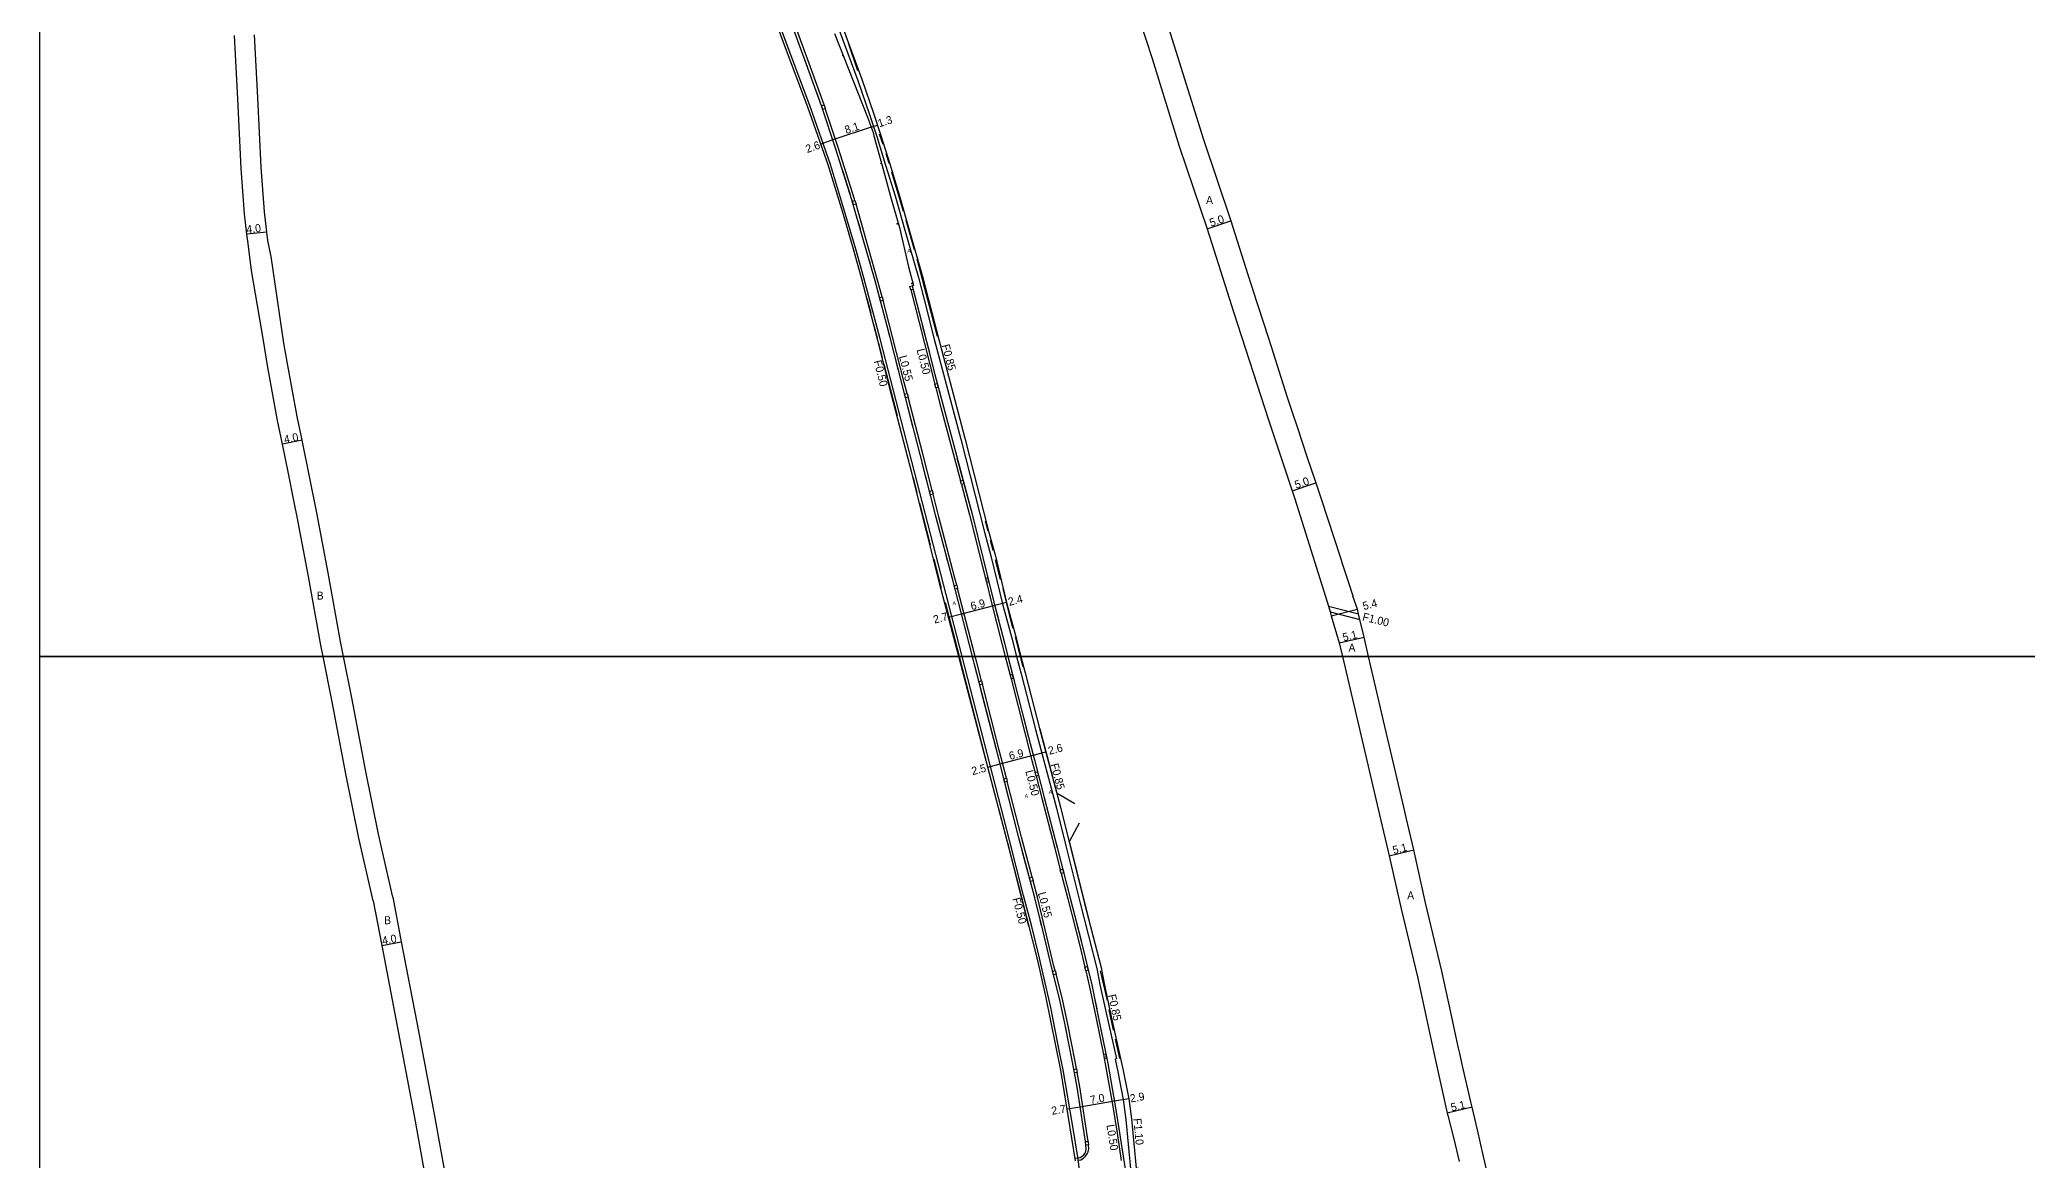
# Model space of a CAD drawing. Header units: metres. Extents: x -12000 to -8000, y -105000 to -102000.
# Drawn here: x -12000 to -11602.6, y -104500.7 to -104276.8 of the extents above; entities that cross this region are included whole.
import ezdxf

# ---------------------------------------------------------------- set-up
doc = ezdxf.new("R2010")
doc.units = ezdxf.units.M
doc.header["$LTSCALE"] = 2.5
for name, color, linetype in [('側溝・桝', 7, 'Continuous'), ('図郭', 7, 'Continuous'), ('幅員', 7, 'Continuous'), ('歩道・分離帯・安全施設', 7, 'Continuous'), ('舗装', 7, 'Continuous'), ('道路', 7, 'Continuous')]:
    doc.layers.add(name, color=color, linetype=linetype)
doc.styles.get("Standard").update_dxf_attribs({"font": ''})
doc.styles.add('YOKO_DECO', font='')
doc.styles.get('Standard').set_extended_font_data('@MS PGothic')
doc.styles.get('YOKO_DECO').set_extended_font_data('MS PGothic')

msp = doc.modelspace()

# ---------------------------------------------------------------- linework, layer by layer
at = {"layer": '側溝・桝'}
for points in [[(-11815.57, -104400), (-11825.07, -104363.12), (-11832, -104336.54), (-11835.2, -104324.33), (-11836.82, -104318.59), (-11838.9, -104311.65), (-11841.93, -104301.7), (-11845.95, -104290.07), (-11850.85, -104277.12), (-11854.2, -104267.88), (-11863.61, -104244.55), (-11864.92, -104240.91)], [(-11849.7, -104254.33), (-11845.66, -104260.66), (-11841.87, -104270.1), (-11839.07, -104277.7), (-11836.41, -104284.9), (-11834.07, -104291.66), (-11832.65, -104296.11), (-11830.87, -104301.8), (-11828.98, -104307.96), (-11826.91, -104315.26), (-11824.33, -104324.25), (-11823.15, -104328.68), (-11821.14, -104336.57), (-11815.86, -104356.58), (-11811.13, -104375.19), (-11809.81, -104379.9), (-11807.43, -104389.72), (-11805.73, -104396.06), (-11804.7, -104400)], [(-11843.19, -104289.78), (-11843.19, -104289.77), (-11846.16, -104281.51), (-11849.66, -104272.01), (-11850.22, -104270.61)], [(-11837.01, -104308.86), (-11837.09, -104308.58), (-11840.3, -104298.47), (-11842.95, -104290.51)], [(-11831.59, -104328.1), (-11832.47, -104324.78), (-11834.88, -104316.27), (-11836.79, -104309.62)], [(-11825.84, -104326.76), (-11824.2, -104333.25), (-11821.02, -104345.57)], [(-11826.57, -104347.47), (-11827.14, -104345.26), (-11829.48, -104336.11), (-11831.4, -104328.84)], [(-11820.83, -104346.3), (-11819.81, -104350.24), (-11815.9, -104364.88)], [(-11821.59, -104366.81), (-11823.47, -104359.53), (-11826.39, -104348.18)], [(-11816.65, -104385.72), (-11817.01, -104384.33), (-11820.23, -104372.11), (-11821.4, -104367.56)], [(-11815.71, -104365.6), (-11814.08, -104371.71), (-11810.9, -104384.43)], [(-11812.95, -104400), (-11816.48, -104386.4)], [(-11810.73, -104385.12), (-11809.69, -104389.25), (-11807.55, -104397.67), (-11806.95, -104400)], [(-11742.34, -104389.98), (-11736.32, -104391.49)], [(-11742.01, -104391.1), (-11736.06, -104392.59)], [(-11791.32, -104508.6), (-11792.44, -104500.07), (-11793.44, -104493.92), (-11795.39, -104482.62), (-11796.02, -104479.43), (-11797.82, -104470.16), (-11800.32, -104459.41), (-11801.65, -104453.96), (-11803.28, -104447.79), (-11806.1, -104436.71), (-11815.57, -104400)], [(-11811.7, -104404.86), (-11812.64, -104401.2), (-11812.95, -104400)], [(-11806.95, -104400), (-11805.98, -104403.76)], [(-11804.7, -104400), (-11803.78, -104403.47), (-11800.9, -104414.6), (-11796.74, -104430.31), (-11794.84, -104437.85), (-11791.96, -104449.33), (-11788.63, -104462.37), (-11788.03, -104465.54), (-11786.84, -104470.93), (-11784.72, -104480.45), (-11785, -104480.51), (-11784.45, -104482.99), (-11783.39, -104488.57), (-11782.83, -104492.57), (-11781.89, -104502.41)], [(-11806.73, -104424.32), (-11808.15, -104418.73), (-11811.52, -104405.56)], [(-11805.8, -104404.46), (-11803.04, -104415.27), (-11801.61, -104420.8), (-11800.99, -104423.16)], [(-11801.58, -104444.11), (-11803.74, -104436.09), (-11806.55, -104425)], [(-11800.8, -104423.9), (-11799.63, -104428.33), (-11797.07, -104438.32), (-11795.95, -104442.64)], [(-11797.01, -104462.75), (-11797.22, -104461.92), (-11798.95, -104454.58), (-11800.51, -104448.1), (-11801.39, -104444.82)], [(-11795.75, -104443.39), (-11794.45, -104448.44), (-11792.04, -104457.85), (-11791.04, -104462.09)], [(-11790.87, -104462.81), (-11790.17, -104465.76), (-11788.84, -104472.04), (-11787.32, -104479.57)], [(-11792.73, -104482.44), (-11793.01, -104480.97), (-11794.47, -104473.5), (-11795.61, -104468.21), (-11796.81, -104463.52)], [(-11787.17, -104480.32), (-11786.95, -104481.44), (-11785.52, -104489.52), (-11784.6, -104495.3), (-11783.76, -104500.76)], [(-11790.39, -104496.91), (-11792.06, -104486.01), (-11792.6, -104483.14)], [(-11792.36, -104500.68), (-11791.86, -104500.58), (-11791.34, -104500.3), (-11790.88, -104499.88), (-11790.55, -104499.43), (-11790.35, -104498.99), (-11790.23, -104498.4), (-11790.31, -104497.62)]]:
    msp.add_lwpolyline(points, dxfattribs=at)
for points in [[(-11843.7, -104289.95), (-11843.19, -104289.78), (-11842.95, -104290.51), (-11843.46, -104290.68)], [(-11837.53, -104309.01), (-11837.01, -104308.86), (-11836.79, -104309.62), (-11837.31, -104309.77)], [(-11825.36, -104326.64), (-11825.84, -104326.76), (-11826.02, -104326.05), (-11825.54, -104325.93)], [(-11832.11, -104328.24), (-11831.59, -104328.1), (-11831.4, -104328.84), (-11831.92, -104328.97)], [(-11827.09, -104347.6), (-11826.57, -104347.47), (-11826.39, -104348.18), (-11826.91, -104348.31)], [(-11820.35, -104346.17), (-11820.83, -104346.3), (-11821.02, -104345.57), (-11820.54, -104345.44)], [(-11822.11, -104366.94), (-11821.59, -104366.81), (-11821.4, -104367.56), (-11821.92, -104367.69)], [(-11815.23, -104365.47), (-11815.71, -104365.6), (-11815.9, -104364.88), (-11815.42, -104364.75)], [(-11817.17, -104385.86), (-11816.65, -104385.72), (-11816.48, -104386.4), (-11817, -104386.54)], [(-11810.42, -104384.31), (-11810.9, -104384.43), (-11810.73, -104385.12), (-11810.24, -104385)], [(-11812.22, -104404.99), (-11811.7, -104404.86), (-11811.52, -104405.56), (-11812.04, -104405.69)], [(-11805.5, -104403.63), (-11805.98, -104403.76), (-11805.8, -104404.46), (-11805.32, -104404.34)], [(-11800.31, -104423.77), (-11800.8, -104423.9), (-11800.99, -104423.16), (-11800.51, -104423.04)], [(-11807.25, -104424.45), (-11806.73, -104424.32), (-11806.55, -104425), (-11807.08, -104425.13)], [(-11795.27, -104443.27), (-11795.75, -104443.39), (-11795.95, -104442.64), (-11795.47, -104442.51)], [(-11802.1, -104444.25), (-11801.58, -104444.11), (-11801.39, -104444.82), (-11801.91, -104444.96)], [(-11797.53, -104462.88), (-11797.01, -104462.75), (-11796.81, -104463.52), (-11797.33, -104463.65)], [(-11790.38, -104462.69), (-11790.87, -104462.81), (-11791.04, -104462.09), (-11790.55, -104461.98)], [(-11793.26, -104482.54), (-11792.73, -104482.44), (-11792.6, -104483.14), (-11793.13, -104483.24)], [(-11786.84, -104479.47), (-11787.32, -104479.57), (-11787.17, -104480.32), (-11786.69, -104480.23)], [(-11790.92, -104496.97), (-11790.39, -104496.91), (-11790.31, -104497.62), (-11790.85, -104497.68)]]:
    msp.add_lwpolyline(points, close=True, dxfattribs=at)
at = {"layer": '図郭'}
for points in [[(-12000, -103800), (-11200, -103800), (-11200, -104400), (-12000, -104400)], [(-12000, -104400), (-11200, -104400), (-11200, -105000), (-12000, -105000)]]:
    msp.add_lwpolyline(points, close=True, dxfattribs=at)
at = {"layer": '幅員'}
for points in [[(-11833.77, -104294.21), (-11841.44, -104296.75)], [(-11833.77, -104294.21), (-11832.51, -104293.8)], [(-11841.44, -104296.75), (-11843.85, -104297.61)], [(-11954.59, -104315.18), (-11958.57, -104315.63)], [(-11766.62, -104314.52), (-11761.88, -104312.93)], [(-11947.53, -104356.78), (-11951.45, -104357.59)], [(-11749.61, -104366.89), (-11744.87, -104365.3)], [(-11815.7, -104391.55), (-11818.29, -104392.23)], [(-11809.03, -104389.82), (-11815.7, -104391.55)], [(-11806.69, -104389.22), (-11809.03, -104389.82)], [(-11741.77, -104391.87), (-11736.55, -104390.52)], [(-11740.19, -104397.31), (-11735.23, -104396.13)], [(-11801.37, -104419.76), (-11798.84, -104419.09)], [(-11810.46, -104422.1), (-11808, -104421.47)], [(-11808, -104421.47), (-11801.37, -104419.76)], [(-11730.2, -104439.84), (-11725.24, -104438.65)], [(-11931.63, -104457.79), (-11927.71, -104457.04)], [(-11791.98, -104490.06), (-11794.6, -104490.49)], [(-11785.12, -104488.89), (-11791.98, -104490.06)], [(-11782.27, -104488.38), (-11785.12, -104488.89)], [(-11713.6, -104490.1), (-11718.57, -104491.26)]]:
    msp.add_lwpolyline(points, dxfattribs=at)
at = {"layer": '歩道・分離帯・安全施設'}
for points, elevation in [([(-11813.5, -104400), (-11817.53, -104384.47), (-11820.75, -104372.24), (-11823.99, -104359.67), (-11827.66, -104345.39), (-11830, -104336.25), (-11832.99, -104324.92), (-11835.4, -104316.42), (-11837.6, -104308.74), (-11840.81, -104298.63), (-11843.7, -104289.95), (-11846.67, -104281.69), (-11850.16, -104272.21), (-11854.72, -104260.88), (-11858.38, -104251.63), (-11861.5, -104244.2), (-11863.58, -104244.61), (-11864.09, -104244.71)], 90.16), ([(-11813.5, -104400), (-11817.53, -104384.47), (-11820.75, -104372.24), (-11823.99, -104359.67), (-11827.66, -104345.39), (-11830, -104336.25), (-11832.99, -104324.92), (-11835.4, -104316.42), (-11837.6, -104308.74), (-11840.81, -104298.63), (-11843.7, -104289.95), (-11846.67, -104281.69), (-11850.16, -104272.21), (-11854.72, -104260.88), (-11858.38, -104251.63), (-11861.5, -104244.2), (-11863.58, -104244.61)], 90.16), ([(-11836.42, -104282.93), (-11838.3, -104277.42)], 92.13), ([(-11831.34, -104297.68), (-11832.07, -104295.59)], 92.03), ([(-11830.17, -104301.5), (-11830.77, -104299.51)], 91.97), ([(-11827.29, -104311.05), (-11829.64, -104303.23)], 91.92), ([(-11825.09, -104318.75), (-11826.76, -104312.84)], 91.82), ([(-11820.52, -104336.07), (-11823.1, -104326.21), (-11824.55, -104320.61)], 91.63), ([(-11833.79, -104331.41), (-11834.59, -104328.5)], 91.64), ([(-11832.51, -104336.36), (-11833.28, -104333.45)], 91.64), ([(-11831.51, -104340.29), (-11832.25, -104337.39)], 91.57), ([(-11828.5, -104351.94), (-11831.17, -104341.63)], 91.49), ([(-11824.58, -104367.25), (-11825.32, -104364.29)], 91.41), ([(-11821.89, -104377.69), (-11824.02, -104369.36)], 91.31), ([(-11810.38, -104374.96), (-11810.9, -104372.97)], 91.24), ([(-11809.4, -104378.8), (-11809.93, -104376.83)], 91.27), ([(-11819.7, -104386.37), (-11821.17, -104380.57)], 91.26), ([(-11807.92, -104384.63), (-11808.9, -104380.7)], 91.2), ([(-11805.41, -104394.35), (-11807.4, -104386.44)], 91.14), ([(-11816.11, -104400), (-11818.89, -104389.27)], 91.13), ([(-11803.9, -104400), (-11804.92, -104396.1)], 91.09), ([(-11810.44, -104422.09), (-11815.43, -104402.63), (-11816.11, -104400)], 90.98), ([(-11793, -104500.28), (-11792.43, -104500.19), (-11791.99, -104500.12), (-11791.63, -104499.94), (-11791.26, -104499.6), (-11791, -104499.26), (-11790.82, -104498.86), (-11790.77, -104498.38), (-11790.93, -104496.97), (-11792.59, -104486.11), (-11793.54, -104481.07), (-11795, -104473.6), (-11796.13, -104468.33), (-11797.74, -104462.05), (-11799.47, -104454.7), (-11801.03, -104448.24), (-11804.26, -104436.22), (-11808.67, -104418.86), (-11813.16, -104401.33), (-11813.5, -104400)], 89), ([(-11792.43, -104500.19), (-11791.99, -104500.12), (-11791.63, -104499.94), (-11791.26, -104499.6), (-11791, -104499.26), (-11790.82, -104498.86), (-11790.77, -104498.38), (-11790.93, -104496.97), (-11792.59, -104486.11), (-11793.54, -104481.07), (-11795, -104473.6), (-11796.13, -104468.33), (-11797.74, -104462.05), (-11799.47, -104454.7), (-11801.03, -104448.24), (-11804.26, -104436.22), (-11808.67, -104418.86), (-11813.16, -104401.33), (-11813.5, -104400)], 89.01), ([(-11803.36, -104402.09), (-11803.9, -104400)], 91.08), ([(-11793.03, -104429.48), (-11796.61, -104427.38), (-11800, -104414.53)], 91.09), ([(-11806.57, -104436.83), (-11808.15, -104430.69)], 90.82), ([(-11789.22, -104456.36), (-11794.14, -104436.95), (-11792.09, -104433.28)], 90.89), ([(-11802.22, -104453.88), (-11805.31, -104441.76), (-11806.27, -104437.99), (-11806.57, -104436.83)], 90.65), ([(-11786.52, -104468.78), (-11787.89, -104462.8)], 90.52), ([(-11785.33, -104474.66), (-11786.17, -104470.65)], 90.47), ([(-11784.06, -104480.35), (-11784.92, -104476.5)], 90.46)]:
    msp.add_lwpolyline(points, dxfattribs=dict(at, elevation=elevation))
for points in [[(-11841.09, -104275.48), (-11834.49, -104292.25), (-11834.09, -104293.27), (-11833.77, -104294.21), (-11833.4, -104295.28), (-11833.22, -104295.94), (-11831.83, -104300.93), (-11831.02, -104303.86), (-11829.8, -104308.54), (-11828.1, -104314.25), (-11826.27, -104322.13), (-11825.32, -104325.87), (-11825.54, -104325.93), (-11823.72, -104333.12), (-11821.01, -104343.66), (-11819.33, -104350.11), (-11813.6, -104371.59), (-11809.21, -104389.13), (-11807.07, -104397.55), (-11806.44, -104400)], [(-11841.09, -104275.48), (-11834.49, -104292.25), (-11834.09, -104293.27), (-11833.77, -104294.21), (-11833.4, -104295.28), (-11833.22, -104295.94), (-11831.83, -104300.93), (-11831.02, -104303.86), (-11829.8, -104308.54), (-11828.1, -104314.25), (-11826.27, -104322.13), (-11825.32, -104325.87), (-11825.54, -104325.93), (-11823.72, -104333.12), (-11821.01, -104343.66), (-11819.33, -104350.11), (-11813.6, -104371.59), (-11809.21, -104389.13), (-11807.07, -104397.55), (-11806.44, -104400)], [(-11846.5, -104282.17), (-11846.67, -104281.69), (-11846.95, -104280.92)], [(-11843.82, -104289.61), (-11844.66, -104287.28)], [(-11837.98, -104307.57), (-11839.45, -104302.94)], [(-11835.91, -104314.63), (-11836.42, -104312.88)], [(-11833.93, -104321.6), (-11834.42, -104319.88)], [(-11831.98, -104328.72), (-11832.46, -104326.91)], [(-11830.13, -104335.78), (-11830.6, -104333.97)], [(-11823.55, -104333.76), (-11822.18, -104339.08)], [(-11828.31, -104342.87), (-11828.77, -104341.05)], [(-11820.2, -104346.76), (-11819.44, -104349.71)], [(-11825.42, -104354.09), (-11826.51, -104349.87)], [(-11822.68, -104364.75), (-11823.58, -104361.25)], [(-11816.62, -104360.28), (-11813.6, -104371.59), (-11813.31, -104372.73)], [(-11820.08, -104374.78), (-11820.75, -104372.24), (-11820.88, -104371.74)], [(-11817.93, -104382.96), (-11818.76, -104379.79)], [(-11811.38, -104380.47), (-11809.21, -104389.13), (-11808.25, -104392.89)], [(-11813.5, -104400), (-11816.39, -104388.86)], [(-11813.34, -104400.65), (-11813.5, -104400)], [(-11806.44, -104400), (-11805.5, -104403.63), (-11802.56, -104415.14), (-11801.13, -104420.67), (-11799.15, -104428.21), (-11796.59, -104438.2), (-11793.97, -104448.31), (-11791.56, -104457.73), (-11789.68, -104465.65), (-11788.36, -104471.94), (-11786.46, -104481.35), (-11785.03, -104489.44), (-11784.11, -104495.23), (-11782.99, -104502.49), (-11782.18, -104508.87), (-11782.11, -104509.24), (-11781.97, -104509.54), (-11781.76, -104509.81), (-11781.48, -104510.02), (-11781.15, -104510.16), (-11780.77, -104510.22), (-11780.6, -104510.21)], [(-11806.44, -104400), (-11805.5, -104403.63), (-11802.56, -104415.14), (-11801.13, -104420.67), (-11799.15, -104428.21), (-11796.59, -104438.2), (-11793.97, -104448.31), (-11791.56, -104457.73), (-11789.68, -104465.65), (-11788.36, -104471.94), (-11786.46, -104481.35), (-11785.03, -104489.44), (-11784.11, -104495.23), (-11782.99, -104502.49), (-11782.18, -104508.87), (-11782.11, -104509.24), (-11781.97, -104509.54), (-11781.76, -104509.81), (-11781.48, -104510.02), (-11781.15, -104510.16), (-11780.77, -104510.22), (-11780.6, -104510.21), (-11779.44, -104510.05)], [(-11806.3, -104400.54), (-11805.5, -104403.63), (-11805.2, -104404.8)], [(-11808.78, -104418.41), (-11811.81, -104406.59)], [(-11803.27, -104412.38), (-11802.56, -104415.14), (-11801.13, -104420.67), (-11800.15, -104424.39)], [(-11805.33, -104432.02), (-11806.97, -104425.53)], [(-11801.58, -104446.21), (-11803.49, -104439.09)], [(-11796.81, -104437.32), (-11796.59, -104438.2), (-11793.97, -104448.31), (-11791.81, -104456.75)], [(-11799.68, -104453.84), (-11799.97, -104452.66)], [(-11798.07, -104460.66), (-11798.19, -104460.13)], [(-11789.06, -104468.59), (-11788.67, -104470.43)], [(-11794.65, -104475.37), (-11794.91, -104474.03)], [(-11787.82, -104474.6), (-11787.45, -104476.42)], [(-11793.67, -104480.4), (-11793.84, -104479.51)], [(-11785.43, -104487.15), (-11785.1, -104489.01)]]:
    msp.add_lwpolyline(points, dxfattribs=at)
for p in [(-11839.43, -104279.9, 91.64), (-11831.77, -104301.46, 91.52), (-11828.56, -104313.54, 91.38), (-11825.62, -104325.46, 91.28)]:
    msp.add_point(p, dxfattribs=at)
at = {"layer": '道路'}
for points in [[(-11786.98, -104235.03), (-11786.38, -104236.88), (-11784.75, -104241.9), (-11778.19, -104262.06), (-11776.63, -104266.92), (-11772.82, -104279.03), (-11767.42, -104296.49), (-11761.88, -104312.93), (-11758.9, -104322.21), (-11756.71, -104329.06)], [(-11853.18, -104239.36), (-11849.66, -104248.22), (-11847.25, -104254.1), (-11844.98, -104260.11), (-11841.08, -104269.8), (-11838.27, -104277.41), (-11835.62, -104284.6), (-11833.28, -104291.4), (-11831.85, -104295.85), (-11830.06, -104301.55), (-11828.17, -104307.72), (-11826.1, -104315.03), (-11823.52, -104324.03), (-11822.34, -104328.47), (-11820.33, -104336.36), (-11815.05, -104356.37), (-11810.31, -104374.97), (-11809, -104379.69), (-11806.62, -104389.51), (-11804.92, -104395.84), (-11803.83, -104400)], [(-11781.48, -104268.49), (-11780.09, -104272.79), (-11777.6, -104280.49), (-11772.19, -104298.01), (-11766.62, -104314.52), (-11761.23, -104331.34), (-11754.35, -104352.73), (-11749.61, -104366.89), (-11749.07, -104368.51), (-11742.61, -104389.1), (-11742.34, -104389.98), (-11742.01, -104391.1), (-11741.77, -104391.87), (-11740.19, -104397.31), (-11739.55, -104400)], [(-11955.26, -104336.83), (-11957.63, -104322.86), (-11958.36, -104317.47), (-11958.57, -104315.63), (-11959.03, -104311.53), (-11959.72, -104302.49), (-11960.4, -104288.53), (-11961.09, -104275.9)], [(-11951.21, -104337.39), (-11953.72, -104320.05), (-11953.88, -104319.49), (-11954.4, -104316.85), (-11954.59, -104315.18), (-11955.05, -104311.15), (-11955.73, -104302.24), (-11956.41, -104288.33), (-11957.09, -104275.76)], [(-11756.71, -104329.06), (-11756.46, -104329.84), (-11754.34, -104336.42), (-11753.42, -104339.29)], [(-11943.33, -104400), (-11943.79, -104397.72), (-11946.27, -104384.03), (-11948.53, -104372.08), (-11949.04, -104369.52), (-11950.31, -104363.08), (-11951.45, -104357.59), (-11952.44, -104352.83), (-11954.45, -104341.88), (-11955.26, -104336.83)], [(-11939.25, -104400), (-11939.86, -104396.98), (-11942.33, -104383.3), (-11944.6, -104371.32), (-11947.53, -104356.78), (-11948.52, -104352.06), (-11950.51, -104341.15), (-11951.21, -104337.39)], [(-11753.42, -104339.29), (-11750.63, -104347.98), (-11749.59, -104351.19)], [(-11749.59, -104351.19), (-11748.55, -104354.3), (-11746.64, -104360.02)], [(-11746.64, -104360.02), (-11744.87, -104365.3), (-11744.27, -104367.08), (-11743.75, -104368.68)], [(-11743.75, -104368.68), (-11740.02, -104380.08), (-11739.5, -104381.65)], [(-11739.5, -104381.65), (-11738.4, -104385.03), (-11737.46, -104387.89), (-11737.45, -104387.92)], [(-11734.33, -104400), (-11735.23, -104396.13), (-11736.06, -104392.59), (-11736.32, -104391.49), (-11736.55, -104390.52), (-11737.45, -104387.92)], [(-11933.34, -104448.84), (-11936.21, -104436.34), (-11938.77, -104423.45), (-11941.51, -104409.06), (-11943.33, -104400)], [(-11929.42, -104448.09), (-11932.29, -104435.51), (-11934.84, -104422.69), (-11935.52, -104419.12), (-11937.59, -104408.29), (-11939.25, -104400)], [(-11739.55, -104400), (-11736.23, -104413.96), (-11732.16, -104431.67), (-11730.2, -104439.84), (-11727.78, -104450.42), (-11724.56, -104464.02), (-11720.98, -104480.43), (-11718.57, -104491.26), (-11718.47, -104491.74)], [(-11732.41, -104408.29), (-11734.33, -104400)], [(-11727.2, -104430.41), (-11731.35, -104412.84), (-11731.49, -104412.25), (-11732.41, -104408.29)], [(-11718.88, -104466.58), (-11719.68, -104462.92), (-11722.92, -104449.26), (-11725.24, -104438.65), (-11726.78, -104432.2), (-11727.2, -104430.41)], [(-11933.34, -104448.84), (-11931.63, -104457.79), (-11928.56, -104473.88), (-11925.1, -104492.17), (-11922.39, -104506.98)], [(-11929.42, -104448.09), (-11927.71, -104457.04), (-11924.62, -104473.15), (-11921.16, -104491.46), (-11918.46, -104506.2)], [(-11716.33, -104478.28), (-11718.29, -104469.3), (-11718.88, -104466.58)], [(-11712.55, -104494.59), (-11713.6, -104490.1), (-11713.86, -104489), (-11715.53, -104481.81), (-11716.09, -104479.38), (-11716.33, -104478.28)], [(-11718.47, -104491.74), (-11717.27, -104496.38), (-11716.2, -104500.95)], [(-11706.36, -104521.77), (-11707.12, -104517.99), (-11707.33, -104517.07), (-11711.31, -104499.92), (-11712.55, -104494.59)]]:
    msp.add_lwpolyline(points, dxfattribs=at)
for points, elevation in [([(-11816.25, -104400), (-11819.77, -104386.59), (-11825.63, -104363.32), (-11829.68, -104347.71), (-11832.47, -104336.59), (-11835.71, -104324.34), (-11837.3, -104318.57), (-11839.36, -104311.5), (-11842.39, -104301.72), (-11846.46, -104290.24), (-11851.31, -104277.28), (-11854.65, -104268.05), (-11864.09, -104244.71), (-11866.4, -104245.15)], 89.98), ([(-11792.92, -104500.8), (-11795.87, -104482.68), (-11798.83, -104467.89), (-11800.47, -104460.74), (-11803.74, -104447.91), (-11806.57, -104436.83), (-11810.46, -104422.1), (-11816.25, -104400)], 88.99), ([(-11803.83, -104400), (-11802.97, -104403.26), (-11800.09, -104414.38), (-11795.93, -104430.1), (-11794.02, -104437.65), (-11791.15, -104449.12), (-11787.81, -104462.19), (-11787.2, -104465.37), (-11786.02, -104470.75), (-11783.35, -104482.76), (-11782.27, -104488.38), (-11781.7, -104492.44), (-11780.78, -104502.26), (-11780.47, -104502.22), (-11779.31, -104511.06), (-11778.46, -104511.26), (-11773.98, -104509.86)], 89.94)]:
    msp.add_lwpolyline(points, dxfattribs=dict(at, elevation=elevation))

# ---------------------------------------------------------------- texts
at = {"layer": '側溝・桝'}
for s, rotation, p in [('L0.55', 284.3661, (-11828.22, -104340.05)), ('L0.50', 284.4205, (-11824.7, -104338.71)), ('F0.85', 284.7883, (-11819.68, -104337.83)), ('F0.50', 284.0516, (-11833.27, -104340.99)), ('F1.00', 345.9727, (-11735.65, -104392.77)), ('L0.50', 284.7458, (-11802.96, -104422.94)), ('F0.85', 284.8087, (-11797.92, -104421.59)), ('L0.55', 285.0396, (-11800.46, -104447.32)), ('F0.50', 284.3247, (-11805.53, -104448.41)), ('F0.85', 282.4439, (-11786.43, -104467.71)), ('L0.50', 279.0474, (-11786.73, -104493.66)), ('F1.10', 275.3703, (-11781.35, -104492.37))]:
    msp.add_text(s, height=1.6, rotation=rotation, dxfattribs=at).set_placement(p)
at = {"layer": '幅員'}
for s, rotation, p in [('1.3', 17.7527, (-11832.14, -104294.27)), ('8.1', 18.362, (-11838.75, -104295.6)), ('2.6', 19.5248, (-11846.55, -104299.4)), ('5.0', 18.6372, (-11765.8, -104314.14)), ('4.0', 6.4606, (-11958.59, -104315.46)), ('4.0', 11.7682, (-11951.01, -104357.44)), ('5.0', 18.5088, (-11748.79, -104366.51)), ('2.4', 14.2569, (-11806.15, -104389.9)), ('2.7', 14.694, (-11821.11, -104393.44)), ('6.9', 14.5367, (-11813.66, -104390.76)), ('5.4', 14.5425, (-11735.26, -104390.75)), ('5.1', 13.3791, (-11739.29, -104396.99)), ('6.9', 14.5037, (-11805.98, -104420.69)), ('2.6', 14.8087, (-11798.14, -104419.67)), ('2.5', 14.2456, (-11813.47, -104423.72)), ('5.1', 13.4711, (-11729.3, -104439.52)), ('4.0', 10.8242, (-11931.4, -104457.63)), ('2.7', 9.2544, (-11797.6, -104491.62)), ('7.0', 9.7263, (-11789.86, -104489.45)), ('2.9', 10.0386, (-11781.87, -104489.15)), ('5.1', 13.1547, (-11717.67, -104490.94))]:
    msp.add_text(s, height=1.6, rotation=rotation, dxfattribs=at).set_placement(p)
at = {"layer": '舗装'}
for s, p in [('A', (-11766.82, -104309.6)), ('B', (-11944.63, -104388.64)), ('A', (-11738.34, -104399.04)), ('A', (-11726.6, -104448.55)), ('B', (-11931.16, -104453.51))]:
    msp.add_text(s, height=1.6, dxfattribs=at).set_placement(p)
at = {"layer": '舗装', "style": 'YOKO_DECO'}
for p in [(-11826.53, -104319.3, 90.7), (-11817.49, -104389.75, 90.05), (-11798.27, -104427.47, 89.71), (-11803.08, -104428.25, 89.71)]:
    msp.add_text('A', height=0.75, dxfattribs=at).set_placement(p)

doc.saveas('drawing.dxf')
